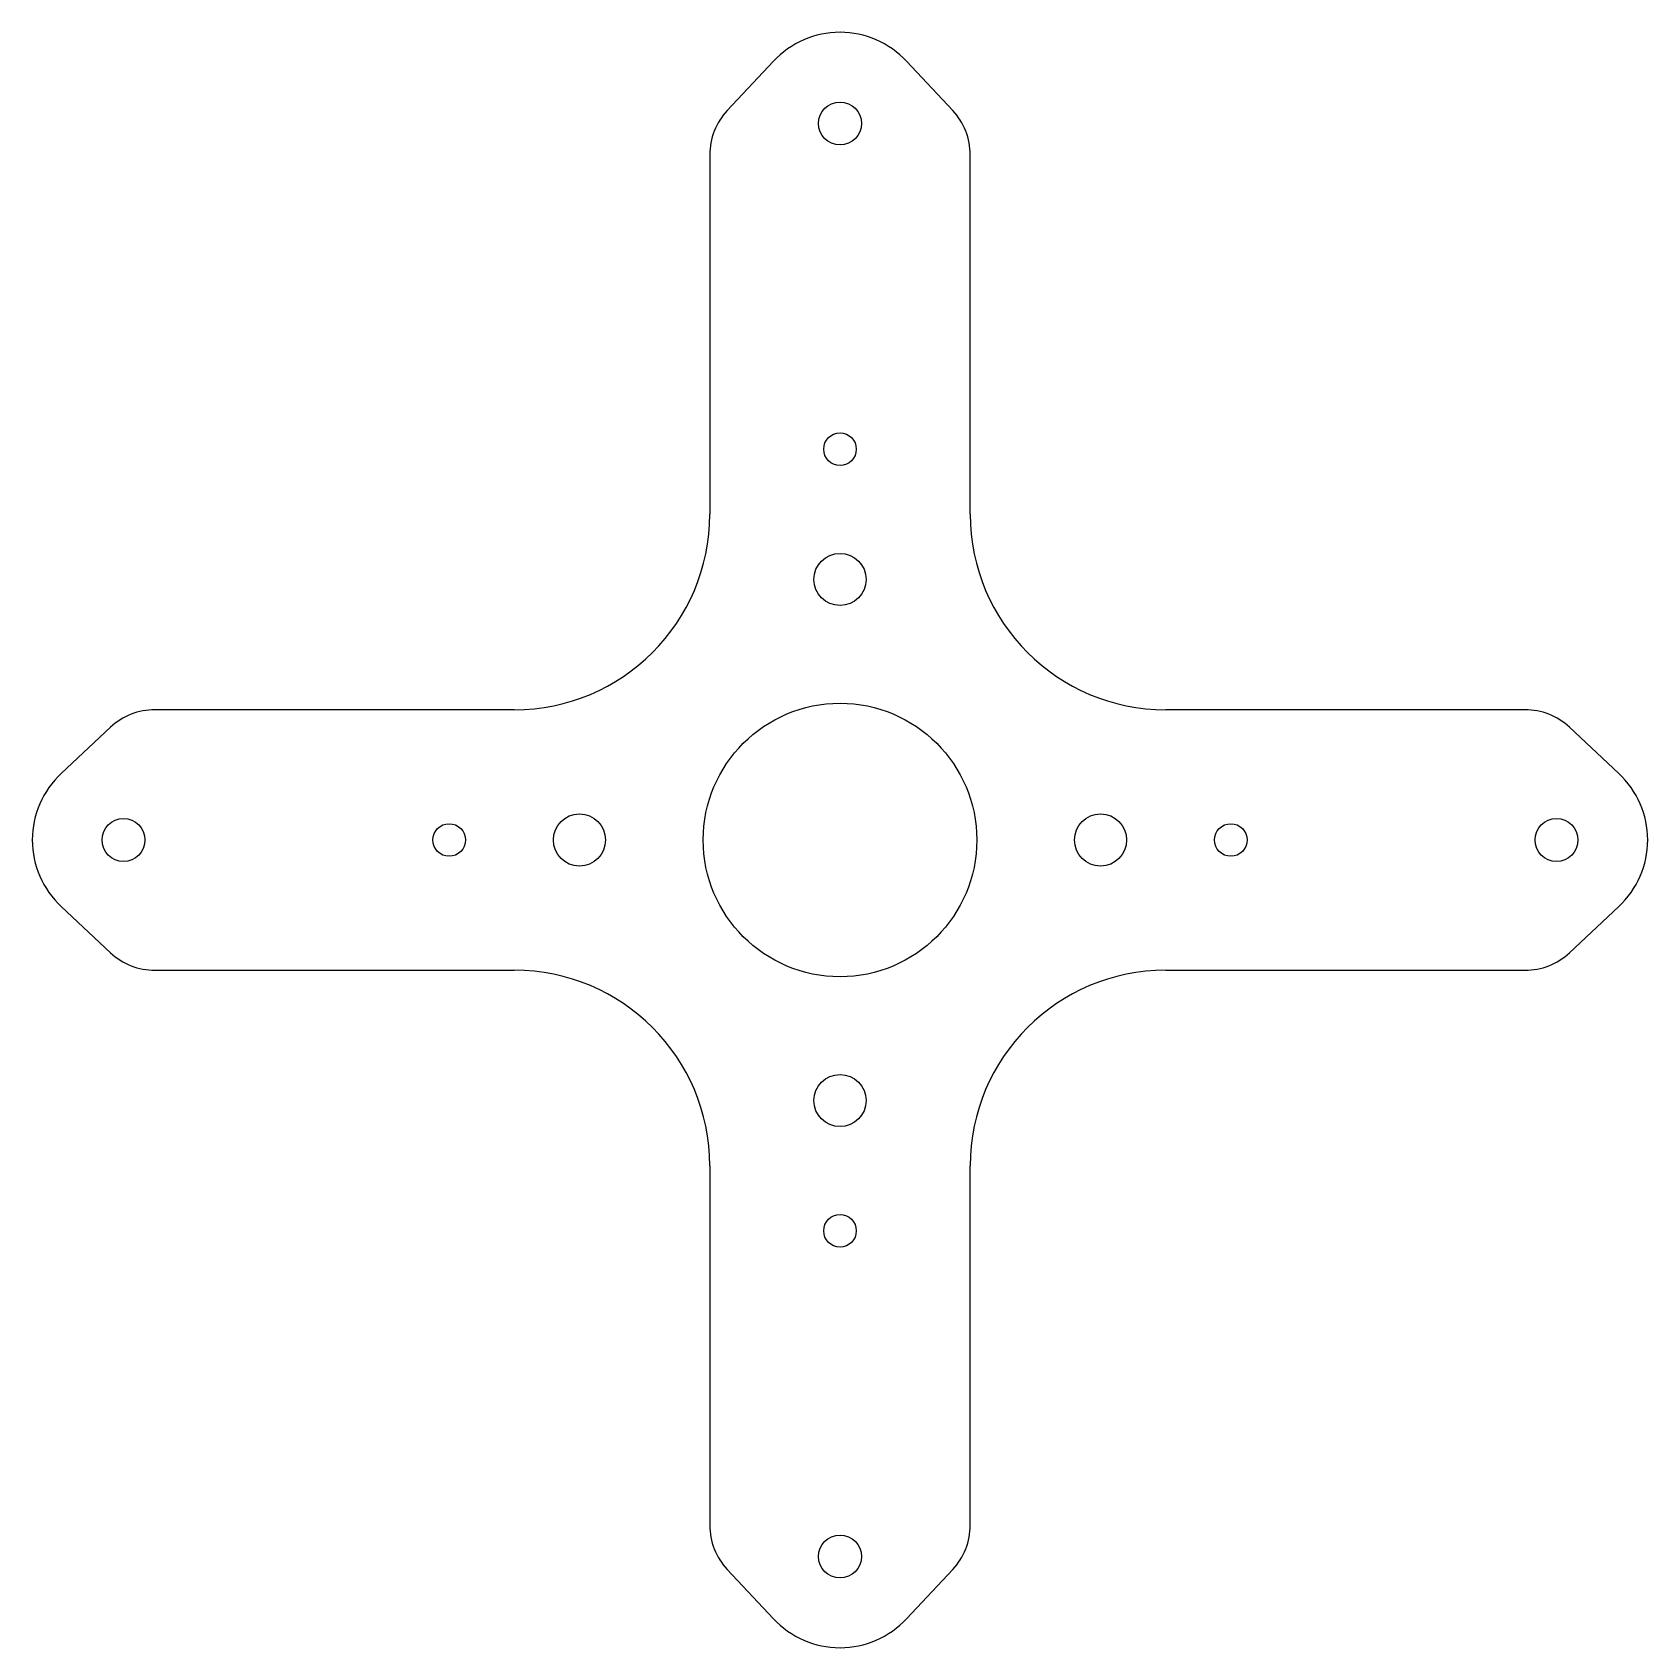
# Model space of a CAD drawing. Header units: millimetres. Extents: x -6.2 to 6.2, y -6.2 to 6.2.
import ezdxf

# ---------------------------------------------------------------- set-up
doc = ezdxf.new("R2010")
doc.units = ezdxf.units.MM

msp = doc.modelspace()

# ---------------------------------------------------------------- linework, layer by layer
at = {"color": 7, "linetype": 'Continuous', "lineweight": 25}
for p, q in [((-0.511, 5.978), (-0.865, 5.6)), ((0.865, 5.6), (0.511, 5.978)), ((-1, 5.258), (-1, 2.5)), ((1, 2.5), (1, 5.258)), ((-2.5, 1), (-5.258, 1)), ((5.258, 1), (2.5, 1)), ((-5.6, 0.865), (-5.978, 0.511)), ((5.978, 0.511), (5.6, 0.865)), ((-5.978, -0.511), (-5.6, -0.865)), ((5.6, -0.865), (5.978, -0.511)), ((-5.258, -1), (-2.5, -1)), ((2.5, -1), (5.258, -1)), ((-1, -2.5), (-1, -5.258)), ((1, -5.258), (1, -2.5)), ((-0.865, -5.6), (-0.511, -5.978)), ((0.511, -5.978), (0.865, -5.6))]:
    msp.add_line(p, q, dxfattribs=at)
for centre, radius in [((0, 5.5), 0.165), ((0, 3), 0.125), ((0, 2), 0.2), ((0, 0), 1.05), ((-5.5, 0), 0.165), ((-3, 0), 0.125), ((-2, 0), 0.2), ((2, 0), 0.2), ((3, 0), 0.125), ((5.5, 0), 0.165), ((0, -2), 0.2), ((0, -3), 0.125), ((0, -5.5), 0.165)]:
    msp.add_circle(centre, radius, dxfattribs=at)
for centre, radius, start, end in [((0, 5.5), 0.7, 43.0877, 136.9123), ((-0.5, 5.258), 0.5, 136.9123, 180), ((0.5, 5.258), 0.5, 0, 43.0877), ((-2.5, 2.5), 1.5, 270, 0), ((2.5, 2.5), 1.5, 180, 270), ((-5.258, 0.5), 0.5, 90, 133.0877), ((5.258, 0.5), 0.5, 46.9123, 90), ((-5.5, 0), 0.7, 133.0877, 226.9123), ((5.5, 0), 0.7, 313.0877, 46.9123), ((-5.258, -0.5), 0.5, 226.9123, 270), ((5.258, -0.5), 0.5, 270, 313.0877), ((-2.5, -2.5), 1.5, 0, 90), ((2.5, -2.5), 1.5, 90, 180), ((-0.5, -5.258), 0.5, 180, 223.0877), ((0.5, -5.258), 0.5, 316.9123, 0), ((0, -5.5), 0.7, 223.0877, 316.9123)]:
    msp.add_arc(centre, radius, start, end, dxfattribs=at)

doc.saveas('drawing.dxf')
